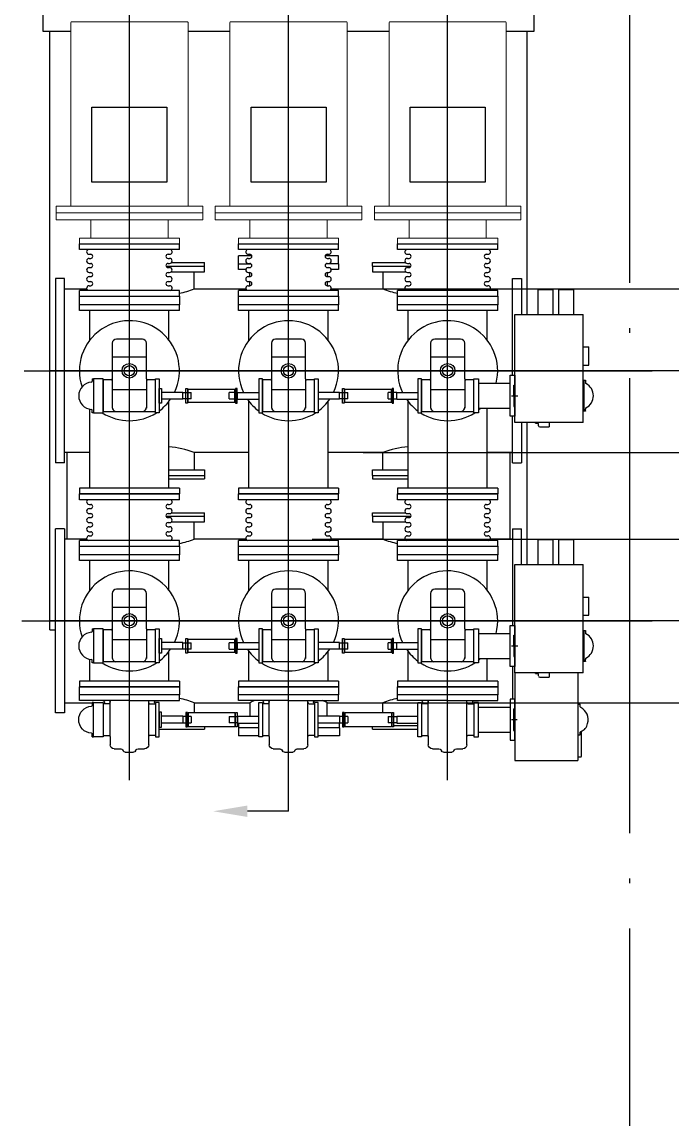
# Model space of a CAD drawing. Header units: millimetres. Extents: x 198973 to 283123, y 132052 to 191502.
# Drawn here: x 222388 to 225247, y 166233 to 171058 of the extents above; entities that cross this region are included whole.
import ezdxf

# ---------------------------------------------------------------- set-up
doc = ezdxf.new("R2010")
doc.units = ezdxf.units.MM
doc.header["$LTSCALE"] = 1000
for name, pattern in [('CENTER', [2, 1.25, -0.25, 0.25, -0.25]), ('CENTER2', [1.125, 0.75, -0.125, 0.125, -0.125]), ('DOTE', [2.42, 2, -0.2, 0.02, -0.2]), ('G', [2, 1.25, -0.25, 0.25, -0.25])]:
    doc.linetypes.add(name, pattern=pattern)
doc.layers.get('0').update_dxf_attribs({"color": 8})
doc.layers.get('DEFPOINTS').update_dxf_attribs({"color": 8})
for name, color, linetype in [('01', 8, 'Continuous'), ('02', 8, 'Continuous'), ('05', 8, 'G'), ('DOTE', 8, 'CENTER'), ('PUB_HATCH', 8, 'Continuous')]:
    doc.layers.add(name, color=color, linetype=linetype)

# ---------------------------------------------------------------- blocks, each defined once
blk = doc.blocks.new('户内低位大头CT')
at = {"layer": '01', "linetype": 'Continuous', "lineweight": 15}
for p, q in [((-870, 322.5), (-840, 322.5)), ((-870, -322.5), (-870, 322.5)), ((-840, 322.5), (-810, 322.5)), ((-840, -322.5), (-840, 322.5)), ((-810, -322.5), (-810, 322.5)), ((-810, 258), (-2, 258)), ((-2, 258), (0, 256)), ((0, -256), (0, 256)), ((-976, 220), (-976, -220)), ((-951, 220), (-976, 220)), ((-951, -220), (-951, 220)), ((-951, 170), (-870, 170)), ((-951, -170), (-870, -170)), ((-976, -220), (-951, -220)), ((-810, -258), (-2, -258)), ((-2, -258), (0, -256)), ((-870, -322.5), (-840, -322.5)), ((-840, -322.5), (-810, -322.5))]:
    blk.add_line(p, q, dxfattribs=at)
at = {"layer": '01'}
for p, q in [((-705, -165), (-705, 165)), ((-705, 165), (-375, 165)), ((-375, 165), (-375, -165)), ((-375, -165), (-705, -165))]:
    blk.add_line(p, q, dxfattribs=at)
blk = doc.blocks.new('户内波纹管230')
at = {"layer": '01'}
for p, q in [((0, 0), (0, -440)), ((0, 0), (25, 0)), ((25, -440), (25, 0)), ((205, -440), (205, 0)), ((205, 0), (230, 0)), ((230, 0), (230, -440)), ((25, -38.4), (25, -36.7)), ((46, -43), (46, -50)), ((64, -43), (64, -50)), ((86, -43), (86, -50)), ((104, -43), (104, -50)), ((126, -43), (126, -50)), ((144, -43), (144, -50)), ((166, -43), (166, -50)), ((184, -43), (184, -50)), ((205, -38.4), (205, -36.7)), ((46, -390), (46, -397)), ((64, -390), (64, -397)), ((86, -390), (86, -397)), ((104, -390), (104, -397)), ((126, -390), (126, -397)), ((144, -390), (144, -397)), ((166, -390), (166, -397)), ((184, -390), (184, -397)), ((0, -440), (25, -440)), ((205, -440), (230, -440))]:
    blk.add_line(p, q, dxfattribs=at)
for centre, radius, start, end in [((35, -43), 11, 0, 155.38), ((75, -43), 11, 0, 180), ((115, -43), 11, 0, 180), ((155, -43), 11, 0, 180), ((195, -43), 11, 24.62, 180), ((55, -50), 9, 180, 0), ((95, -50), 9, 180, 0), ((135, -50), 9, 180, 0), ((175, -50), 9, 180, 0), ((55, -390), 9, 0, 180), ((95, -390), 9, 0, 180), ((135, -390), 9, 0, 180), ((175, -390), 9, 0, 180), ((35, -397), 11, 204.62, 0), ((75, -397), 11, 180, 0), ((115, -397), 11, 180, 0), ((155, -397), 11, 180, 0), ((195, -397), 11, 180, 335.38)]:
    blk.add_arc(centre, radius, start, end, dxfattribs=at)
blk = doc.blocks.new('角隔CJK机构2')
at = {"layer": '01'}
for p, q in [((-118, 0), (358, 0)), ((0, 4.5), (-47, 4.5)), ((-47, 4.5), (-47, 0)), ((0, 4.5), (47, 4.5)), ((47, 4.5), (21, 4.5)), ((47, 4.5), (47, 0)), ((358, 0), (358, -301)), ((-118, -301), (-118, 0)), ((-47, 0), (-47.5, 0)), ((47, 0), (47.5, 0)), ((-121, -91.9), (-121, -101.3)), ((-121, -91.9), (-119, -91.9)), ((-121, -91.9), (-121, -101.3)), ((-121, -94.9), (-121, -92.4)), ((-119, -91.9), (-118, -91.9)), ((-137, -110.1), (-137, -151.9)), ((-132.4, -105.1), (-123.7, -104.3)), ((358, -103.8), (468, -103.8)), ((468, -103.8), (468, -168.8)), ((-118, -151.9), (-137, -151.9)), ((358, -168.8), (468, -168.8)), ((358, -194.6), (468, -194.6)), ((468, -194.6), (468, -259.6)), ((358, -259.6), (468, -259.6)), ((-118, -301), (358, -301)), ((-68, -311), (-68, -301)), ((-68, -306), (68, -306)), ((-66.5, -311), (-68, -311)), ((-66.5, -311), (-59.5, -311)), ((-57.1, -311), (-59.5, -311)), ((68, -311), (57.1, -311)), ((68, -301), (68, -311)), ((135, -301), (135, -326)), ((135, -326), (215, -326)), ((215, -301), (215, -326))]:
    blk.add_line(p, q, dxfattribs=at)
for centre, radius, start, end in [((-132, -110.1), 5, 95, 180), ((-124, -101.3), 3, 275, 0), ((-57.1, -315), 4, 26.9444, 90), ((0, -286), 60, 206.9444, 333.0556), ((57.1, -315), 4, 90, 153.0556)]:
    blk.add_arc(centre, radius, start, end, dxfattribs=at)
at = {"layer": '05'}
blk.add_line((0, 13.7), (0, -13.2), dxfattribs=at)
blk = doc.blocks.new('接地开关底座2')
at = {"layer": '01'}
for p, q in [((135, 219), (135, 254.5)), ((153, 272.5), (181.7, 272.5)), ((190.3, 277.5), (192.9, 282)), ((201.6, 287), (220, 287)), ((220, 287), (238.4, 287)), ((247.1, 282), (249.7, 277.5)), ((258.3, 272.5), (287, 272.5)), ((305, 254.5), (305, 219)), ((105, 74.5), (105, 214.5)), ((105, 214.5), (131, 214.5)), ((135, 219), (135, 66)), ((305, 219), (305, 66)), ((335, 214.5), (309, 214.5)), ((335, 74.5), (335, 214.5)), ((0, 60), (0, 35)), ((220, 60), (0, 60)), ((131, 74.5), (105, 74.5)), ((135, 66), (135, 64)), ((220, 60), (440, 60)), ((305, 66), (305, 64)), ((309, 74.5), (335, 74.5)), ((440, 60), (440, 35)), ((0, 35), (0, 0)), ((440, 35), (0, 35)), ((0, 0), (440, 0)), ((440, 0), (440, 35))]:
    blk.add_line(p, q, dxfattribs=at)
for centre, radius, start, end in [((153, 254.5), 18, 90, 180), ((181.7, 282.5), 10, 270, 330.2057), ((201.6, 277), 10, 90, 150.2057), ((238.4, 277), 10, 29.7943, 90), ((258.3, 282.5), 10, 209.7943, 270), ((287, 254.5), 18, 0, 90), ((131, 218.5), 4, 270, 0), ((309, 218.5), 4, 180, 270), ((102.2, 67.2), 7.75, 290.7723, 69.2277), ((124.1, 66), 10.9, 357.1975, 50.7274), ((131, 64), 4, 270, 0), ((315.9, 66), 10.9, 129.2726, 182.8025), ((309, 64), 4, 180, 270), ((337.8, 67.2), 7.75, 110.7723, 249.2277)]:
    blk.add_arc(centre, radius, start, end, dxfattribs=at)
at = {"layer": 'DEFPOINTS', "color": 7, "linetype": 'ByBlock'}
for p in [(135, 171.6), (305, 171.6)]:
    blk.add_point(p, dxfattribs=at)
blk = doc.blocks.new('轴连装配511125015H01')
at = {"layer": '01'}
for p, q in [((-29.5, -215), (-29.5, -10)), ((-29.5, -10), (29.5, -10)), ((-28.5, -7), (-28.5, -10)), ((28.5, -10), (28.5, -7)), ((29.5, -10), (29.5, -215)), ((-29.5, -215), (29.5, -215)), ((-28.5, -218), (-28.5, -215)), ((28.5, -215), (28.5, -218))]:
    blk.add_line(p, q, dxfattribs=at)
for points in [[(32, 0), (32, -7), (-32, -7), (-32, 0)], [(32, -225), (32, -218), (-32, -218), (-32, -225)]]:
    blk.add_lwpolyline(points, close=True, dxfattribs=at)
blk = doc.blocks.new('分合指示罩')
at = {"layer": '01'}
for p, q in [((-75, 5), (-63.9, 5)), ((-75, 0), (-75, 5)), ((75, 0), (-75, 0)), ((75, 5), (63.9, 5)), ((75, 5), (75, 0))]:
    blk.add_line(p, q, dxfattribs=at)
for centre, radius, start, end in [((0, 5), 60, 3.5833, 176.4167), ((-63.9, 9), 4, 270, 356.4167), ((63.9, 9), 4, 183.5833, 270)]:
    blk.add_arc(centre, radius, start, end, dxfattribs=at)
blk = doc.blocks.new('连接架1')
at = {"layer": '01'}
for p, q in [((-55, -20), (-55, -160)), ((55, -20), (55, -160))]:
    blk.add_line(p, q, dxfattribs=at)
for points in [[(-75, 0), (75, 0), (75, -20), (-75, -20)], [(-90, -160), (90, -160), (90, -180), (-90, -180)]]:
    blk.add_lwpolyline(points, close=True, dxfattribs=at)
blk = doc.blocks.new('母线上方组合隔离接地1')
at = {"layer": '01'}
for p, q in [((-618, 1400), (-618, 1840)), ((-593, 1840), (-618, 1840)), ((-593, 1400), (-593, 1840)), ((-63, 1840), (-38, 1840)), ((-63, 1400), (-63, 1840)), ((-38, 1400), (-38, 1840)), ((-38, 1840), (0, 1840)), ((0, 1840), (0, 1400)), ((-593, 1794.2), (-496.9, 1794.2)), ((-193.6, 1794.2), (-63, 1794.2)), ((-837.5, 1778), (-687.5, 1778)), ((-837.5, 1735), (-837.5, 1778)), ((-687.5, 1778), (-687.5, 1735)), ((-513, 1778), (-513, 1735)), ((-363, 1778), (-513, 1778)), ((-363, 1735), (-363, 1778)), ((-687.5, 1735), (-837.5, 1735)), ((-513, 1735), (-363, 1735)), ((-368, 1735), (-508, 1735)), ((-508, 1505), (-508, 1735)), ((-438, 1695), (-493, 1695)), ((-363.4, 1695), (-438, 1695)), ((-409.8, 1695), (-410, 1545)), ((-368, 1700), (-368, 1735)), ((-207, 1695), (-363, 1695)), ((-267, 1695), (-267, 1545)), ((-189, 1563), (-189, 1677)), ((-438, 1545), (-493, 1545)), ((-363.4, 1545), (-438, 1545)), ((-363, 1545), (-207, 1545)), ((-512.5, 1505), (-368, 1505)), ((-368, 1505), (-368, 1540)), ((-730, 1489), (-795, 1489)), ((-795, 1489), (-795, 1478)), ((-795, 1478), (-730, 1478)), ((-777.5, 1385), (-777.5, 1478)), ((-747.5, 1385), (-747.5, 1478)), ((-730, 1478), (-730, 1489)), ((-470.5, 1478), (-470.5, 1489)), ((-470.5, 1489), (-405.5, 1489)), ((-405.5, 1478), (-470.5, 1478)), ((-453, 1385), (-453, 1478)), ((-423, 1385), (-423, 1478)), ((-405.5, 1489), (-405.5, 1478)), ((-593, 1400), (-618, 1400)), ((-593, 1445.8), (-462.4, 1445.8)), ((-193.6, 1445.8), (-63, 1445.8)), ((-63, 1400), (-38, 1400)), ((0, 1400), (-38, 1400)), ((-747.5, 1385), (-777.5, 1385)), ((-776.5, 1385), (-776.5, 1348)), ((-748.5, 1385), (-776.5, 1385)), ((-748.5, 1348), (-748.5, 1385)), ((-453, 1385), (-423, 1385)), ((-452, 1385), (-424, 1385)), ((-452, 1348), (-452, 1385)), ((-424, 1385), (-424, 1348)), ((-748.5, 1348), (-776.5, 1348)), ((-452, 1348), (-424, 1348)), ((-748.5, 1181), (-776.5, 1181)), ((-776.5, 1144), (-776.5, 1181)), ((-748.5, 1181), (-748.5, 1144)), ((-452, 1181), (-424, 1181)), ((-452, 1181), (-452, 1144)), ((-424, 1144), (-424, 1181)), ((-747.5, 1144), (-777.5, 1144)), ((-777.5, 1144), (-777.5, 1051)), ((-748.5, 1144), (-776.5, 1144)), ((-747.5, 1144), (-747.5, 1051)), ((-593, 1140), (-618, 1140)), ((-618, 700), (-618, 1140)), ((-593, 700), (-593, 1140)), ((-453, 1144), (-423, 1144)), ((-453, 1144), (-453, 1051)), ((-452, 1144), (-424, 1144)), ((-423, 1144), (-423, 1051)), ((-63, 1140), (-38, 1140)), ((-63, 700), (-63, 1140)), ((-38, 700), (-38, 1140)), ((-38, 1140), (0, 1140)), ((0, 1140), (0, 700)), ((-593, 1094.2), (-462.4, 1094.2)), ((-193.6, 1094.2), (-63, 1094.2)), ((-368, 1035), (-508, 1035)), ((-508, 805), (-508, 1035)), ((-368, 1000), (-368, 1035)), ((-438, 995), (-493, 995)), ((-363.4, 995), (-438, 995)), ((-409.8, 995), (-410, 845)), ((-207, 995), (-363, 995)), ((-267, 995), (-267, 845)), ((-189, 863), (-189, 977)), ((-438, 845), (-493, 845)), ((-363.4, 845), (-438, 845)), ((-368, 805), (-368, 840)), ((-363, 845), (-207, 845)), ((-777.5, 696), (-777.5, 789)), ((-747.5, 696), (-747.5, 789)), ((-512.5, 805), (-368, 805)), ((-453, 696), (-453, 789)), ((-423, 696), (-423, 789)), ((-593, 745.8), (-462.4, 745.8)), ((-193.6, 745.8), (-63, 745.8)), ((-747.5, 696), (-777.5, 696)), ((-748.5, 696), (-776.5, 696)), ((-776.5, 696), (-776.5, 659)), ((-748.5, 659), (-748.5, 696)), ((-593, 700), (-618, 700)), ((-453, 696), (-423, 696)), ((-452, 659), (-452, 696)), ((-452, 696), (-424, 696)), ((-424, 696), (-424, 659)), ((-63, 700), (-38, 700)), ((0, 700), (-38, 700)), ((-748.5, 659), (-776.5, 659)), ((-452, 659), (-424, 659)), ((-777.5, 444), (-777.5, 351)), ((-747.5, 444), (-777.5, 444)), ((-776.5, 444), (-776.5, 481)), ((-748.5, 481), (-776.5, 481)), ((-748.5, 444), (-776.5, 444)), ((-748.5, 481), (-748.5, 444)), ((-747.5, 444), (-747.5, 351)), ((-593, 440), (-618, 440)), ((-618, 0), (-618, 440)), ((-593, 0), (-593, 440)), ((-453, 444), (-453, 351)), ((-453, 444), (-423, 444)), ((-452, 481), (-424, 481)), ((-452, 481), (-452, 444)), ((-452, 444), (-424, 444)), ((-424, 444), (-424, 481)), ((-423, 444), (-423, 351)), ((-63, 440), (-38, 440)), ((-63, 0), (-63, 440)), ((-38, 0), (-38, 440)), ((-38, 440), (0, 440)), ((0, 440), (0, 0)), ((-593, 394.2), (-462.4, 394.2)), ((-193.6, 394.2), (-63, 394.2)), ((-368, 335), (-508, 335)), ((-508, 105), (-508, 335)), ((-438, 295), (-493, 295)), ((-363.4, 295), (-438, 295)), ((-409.8, 295), (-410, 145)), ((-368, 300), (-368, 335)), ((-207, 295), (-363, 295)), ((-267, 295), (-267, 145)), ((-189, 163), (-189, 277)), ((-438, 145), (-493, 145)), ((-363.4, 145), (-438, 145)), ((-363, 145), (-207, 145)), ((-512.5, 105), (-368, 105)), ((-368, 105), (-368, 140)), ((-593, 0), (-618, 0)), ((-593, 45.8), (-493, 45.8)), ((-193.6, 45.8), (-63, 45.8)), ((-63, 0), (-38, 0)), ((0, 0), (-38, 0)), ((-556, -353), (-942.5, -353)), ((-919.4, -353), (-926.4, -353)), ((-926.4, -353), (-926.4, -365)), ((-926.4, -353), (-926.4, -365)), ((-922.4, -369), (-813.2, -369)), ((-842.8, -353), (-919.4, -353)), ((-829, -353.1), (-829, -363.1)), ((-829, -363.1), (-818, -363.1)), ((-705.4, -363.1), (-694.5, -363.1)), ((-694.5, -353.1), (-694.5, -363.1))]:
    blk.add_line(p, q, dxfattribs=at)
at = {"layer": '01', "ltscale": 10}
for p, q in [((-942.5, -75), (-942.5, -353)), ((-556, -75), (-942.5, -75)), ((-715.5, -70), (-809.5, -70)), ((-809.5, -70), (-809.5, -75)), ((-715.5, -70), (-715.5, -75))]:
    blk.add_line(p, q, dxfattribs=at)
at = {"layer": '01'}
for points in [[(-837.5, 1505), (-837.5, 1489), (-687.5, 1489), (-687.5, 1505)], [(-363, 1505), (-363, 1489), (-513, 1489), (-513, 1505)], [(-837.5, 1035), (-837.5, 1051), (-687.5, 1051), (-687.5, 1035)], [(-363, 1035), (-363, 1051), (-513, 1051), (-513, 1035)], [(-837.5, 805), (-837.5, 789), (-687.5, 789), (-687.5, 805)], [(-363, 805), (-363, 789), (-513, 789), (-513, 805)], [(-837.5, 335), (-837.5, 351), (-687.5, 351), (-687.5, 335)], [(-363, 335), (-363, 351), (-513, 351), (-513, 335)]]:
    blk.add_lwpolyline(points, close=True, dxfattribs=at)
for centre, radius in [((-328, 1620), 32.1), ((-328, 1620), 22.5), ((-328, 920), 32.1), ((-328, 920), 22.5), ((-328, 220), 32.1), ((-328, 220), 22.5)]:
    blk.add_circle(centre, radius, dxfattribs=at)
for centre, radius, start, end in [((-328, 1620), 220, 244.417, 108.7437), ((-328, 1620), 220, 147.2362, 212.7638), ((-488.5, 1675), 20, 90, 163.8726), ((-363, 1700), 5, 180, 270), ((-207, 1677), 18, 0, 90), ((-488.5, 1565), 20, 196.1274, 270), ((-363, 1540), 5, 90, 180), ((-207, 1563), 18, 270, 0), ((-328, 1620), 220, 216.545, 235.3765), ((-328, 920), 220, 244.417, 115.583), ((-328, 920), 220, 124.6235, 143.455), ((-328, 920), 220, 147.2362, 212.7638), ((-488.5, 975), 20, 90, 163.8726), ((-363, 1000), 5, 180, 270), ((-207, 977), 18, 0, 90), ((-488.5, 865), 20, 196.1274, 270), ((-363, 840), 5, 90, 180), ((-207, 863), 18, 270, 0), ((-328, 920), 220, 216.545, 235.3765), ((-328, 220), 220, 255.5225, 115.583), ((-328, 220), 220, 124.6235, 143.455), ((-328, 220), 220, 147.2362, 212.7638), ((-488.5, 275), 20, 90, 163.8726), ((-363, 300), 5, 180, 270), ((-207, 277), 18, 0, 90), ((-488.5, 165), 20, 196.1274, 270), ((-363, 140), 5, 90, 180), ((-207, 163), 18, 270, 0), ((-328, 220), 220, 217.8529, 221.4096), ((-922.4, -365), 4, 180, 270), ((-818, -367.1), 4, 26.9444, 90), ((-773.2, -353.1), 43, 196.4381, 261.6634), ((-762.5, -338.1), 60, 253.5961, 333.0556), ((-705.4, -367.1), 4, 90, 153.0556)]:
    blk.add_arc(centre, radius, start, end, dxfattribs=at)
at = {"layer": '05', "color": 1, "linetype": 'CENTER2', "lineweight": -3}
blk.add_line((-762.5, -86), (-762.5, -60.5), dxfattribs=at)
at = {"layer": 'DEFPOINTS', "color": 7, "linetype": 'ByBlock'}
for p in [(-385, 1505), (-385, 1505), (-385, 805), (-385, 805), (-385, 105), (-385, 105)]:
    blk.add_point(p, dxfattribs=at)
blk.add_blockref('角隔CJK机构2', (-438, -75))
at = {"layer": '02', "xscale": -1, "rotation": 90}
for p in [(-618, 1840), (-618, 1140), (-618, 440)]:
    blk.add_blockref('接地开关底座2', p, dxfattribs=at)
at = {"layer": '02', "xscale": -1}
for name, p in [('分合指示罩', (-762.5, 1778)), ('轴连装配511125015H01', (-762.5, 1371.5)), ('轴连装配511125015H01', (-762.5, 682.5)), ('连接架1', (-762.5, 105))]:
    blk.add_blockref(name, p, dxfattribs=at)
at = {"layer": '02'}
for name, p in [('分合指示罩', (-438, 1778)), ('轴连装配511125015H01', (-438, 1371.5)), ('轴连装配511125015H01', (-438, 682.5)), ('连接架1', (-438, 105))]:
    blk.add_blockref(name, p, dxfattribs=at)
blk = doc.blocks.new('母线上方隔离开关')
at = {"layer": '01'}
for p, q in [((-807, 1840), (-832, 1840)), ((-832, 1400), (-832, 1840)), ((-807, 1400), (-807, 1840)), ((-25, 1840), (0, 1840)), ((-25, 1400), (-25, 1840)), ((0, 1840), (38, 1840)), ((0, 1400), (0, 1840)), ((38, 1840), (38, 1400)), ((-807, 1794.2), (-458.9, 1794.2)), ((-155.6, 1794.2), (-25, 1794.2)), ((-475, 1778), (-475, 1735)), ((-325, 1778), (-475, 1778)), ((-325, 1735), (-325, 1778)), ((-475, 1735), (-325, 1735)), ((-330, 1735), (-470, 1735)), ((-470, 1505), (-470, 1735)), ((-400, 1695), (-455, 1695)), ((-325.4, 1695), (-400, 1695)), ((-371.8, 1695), (-372, 1545)), ((-330, 1700), (-330, 1735)), ((-169, 1695), (-325, 1695)), ((-229, 1695), (-229, 1545)), ((-151, 1563), (-151, 1677)), ((-400, 1545), (-455, 1545)), ((-325.4, 1545), (-400, 1545)), ((-325, 1545), (-169, 1545)), ((-474.5, 1505), (-330, 1505)), ((-330, 1505), (-330, 1540)), ((-432.5, 1478), (-432.5, 1489)), ((-432.5, 1489), (-367.5, 1489)), ((-367.5, 1478), (-432.5, 1478)), ((-415, 1385), (-415, 1478)), ((-385, 1385), (-385, 1478)), ((-367.5, 1489), (-367.5, 1478)), ((-807, 1400), (-832, 1400)), ((-807, 1445.8), (-424.4, 1445.8)), ((-155.6, 1445.8), (-25, 1445.8)), ((-25, 1400), (0, 1400)), ((38, 1400), (0, 1400)), ((-415, 1385), (-385, 1385)), ((-414, 1385), (-386, 1385)), ((-414, 1348), (-414, 1385)), ((-386, 1385), (-386, 1348)), ((-414, 1348), (-386, 1348)), ((-414, 1181), (-386, 1181)), ((-414, 1181), (-414, 1144)), ((-386, 1144), (-386, 1181)), ((-832, 700), (-832, 1140)), ((-807, 1140), (-832, 1140)), ((-807, 700), (-807, 1140)), ((-415, 1144), (-385, 1144)), ((-415, 1144), (-415, 1051)), ((-414, 1144), (-386, 1144)), ((-385, 1144), (-385, 1051)), ((-25, 1140), (0, 1140)), ((-25, 700), (-25, 1140)), ((0, 1140), (38, 1140)), ((0, 700), (0, 1140)), ((38, 1140), (38, 700)), ((-807, 1094.2), (-424.4, 1094.2)), ((-155.6, 1094.2), (-25, 1094.2)), ((-330, 1035), (-470, 1035)), ((-470, 805), (-470, 1035)), ((-330, 1000), (-330, 1035)), ((-400, 995), (-455, 995)), ((-325.4, 995), (-400, 995)), ((-371.8, 995), (-372, 845)), ((-169, 995), (-325, 995)), ((-229, 995), (-229, 845)), ((-151, 863), (-151, 977)), ((-400, 845), (-455, 845)), ((-325.4, 845), (-400, 845)), ((-330, 805), (-330, 840)), ((-325, 845), (-169, 845)), ((-474.5, 805), (-330, 805)), ((-415, 696), (-415, 789)), ((-385, 696), (-385, 789)), ((-807, 745.8), (-424.4, 745.8)), ((-155.6, 745.8), (-25, 745.8)), ((-807, 700), (-832, 700)), ((-415, 696), (-385, 696)), ((-414, 659), (-414, 696)), ((-414, 696), (-386, 696)), ((-386, 696), (-386, 659)), ((-25, 700), (0, 700)), ((38, 700), (0, 700)), ((-414, 659), (-386, 659)), ((-807, 440), (-832, 440)), ((-832, 0), (-832, 440)), ((-807, 0), (-807, 440)), ((-415, 444), (-415, 351)), ((-415, 444), (-385, 444)), ((-414, 481), (-414, 444)), ((-414, 481), (-386, 481)), ((-414, 444), (-386, 444)), ((-386, 444), (-386, 481)), ((-385, 444), (-385, 351)), ((-25, 440), (0, 440)), ((-25, 0), (-25, 440)), ((0, 440), (38, 440)), ((0, 0), (0, 440)), ((38, 440), (38, 0)), ((-807, 394.2), (-424.4, 394.2)), ((-155.6, 394.2), (-25, 394.2)), ((-330, 335), (-470, 335)), ((-470, 105), (-470, 335)), ((-400, 295), (-455, 295)), ((-325.4, 295), (-400, 295)), ((-371.8, 295), (-372, 145)), ((-330, 300), (-330, 335)), ((-169, 295), (-325, 295)), ((-229, 295), (-229, 145)), ((-151, 163), (-151, 277)), ((-400, 145), (-455, 145)), ((-325.4, 145), (-400, 145)), ((-325, 145), (-169, 145)), ((-474.5, 105), (-330, 105)), ((-330, 105), (-330, 140)), ((-807, 0), (-832, 0)), ((-807, 45.8), (-455, 45.8)), ((-155.6, 45.8), (-25, 45.8)), ((-25, 0), (0, 0)), ((38, 0), (0, 0))]:
    blk.add_line(p, q, dxfattribs=at)
for points in [[(-325, 1505), (-325, 1489), (-475, 1489), (-475, 1505)], [(-325, 1035), (-325, 1051), (-475, 1051), (-475, 1035)], [(-325, 805), (-325, 789), (-475, 789), (-475, 805)], [(-325, 335), (-325, 351), (-475, 351), (-475, 335)]]:
    blk.add_lwpolyline(points, close=True, dxfattribs=at)
for centre, radius in [((-290, 1620), 32.1), ((-290, 1620), 22.5), ((-290, 920), 32.1), ((-290, 920), 22.5), ((-290, 220), 32.1), ((-290, 220), 22.5)]:
    blk.add_circle(centre, radius, dxfattribs=at)
for centre, radius, start, end in [((-290, 1620), 220, 244.417, 108.7437), ((-290, 1620), 220, 147.2362, 212.7638), ((-450.5, 1675), 20, 90, 163.8726), ((-325, 1700), 5, 180, 270), ((-169, 1677), 18, 0, 90), ((-450.5, 1565), 20, 196.1274, 270), ((-325, 1540), 5, 90, 180), ((-169, 1563), 18, 270, 0), ((-290, 1620), 220, 216.545, 235.3765), ((-290, 920), 220, 244.417, 115.583), ((-290, 920), 220, 124.6235, 143.455), ((-290, 920), 220, 147.2362, 212.7638), ((-450.5, 975), 20, 90, 163.8726), ((-325, 1000), 5, 180, 270), ((-169, 977), 18, 0, 90), ((-450.5, 865), 20, 196.1274, 270), ((-325, 840), 5, 90, 180), ((-169, 863), 18, 270, 0), ((-290, 920), 220, 216.545, 235.3765), ((-290, 220), 220, 255.5225, 115.583), ((-290, 220), 220, 124.6235, 143.455), ((-290, 220), 220, 147.2362, 212.7638), ((-450.5, 275), 20, 90, 163.8726), ((-325, 300), 5, 180, 270), ((-169, 277), 18, 0, 90), ((-450.5, 165), 20, 196.1274, 270), ((-325, 140), 5, 90, 180), ((-169, 163), 18, 270, 0), ((-290, 220), 220, 217.8529, 221.4096)]:
    blk.add_arc(centre, radius, start, end, dxfattribs=at)
at = {"layer": 'DEFPOINTS', "color": 7, "linetype": 'ByBlock'}
for p in [(-347, 1505), (-347, 1505), (-347, 805), (-347, 805), (-347, 105), (-347, 105)]:
    blk.add_point(p, dxfattribs=at)
blk.add_blockref('角隔CJK机构2', (-400, -75))
at = {"layer": '02'}
for name, p in [('分合指示罩', (-400, 1778)), ('轴连装配511125015H01', (-400, 1371.5)), ('轴连装配511125015H01', (-400, 682.5)), ('连接架1', (-400, 105))]:
    blk.add_blockref(name, p, dxfattribs=at)

msp = doc.modelspace()

# ---------------------------------------------------------------- linework, layer by layer
at = {"layer": 'DOTE', "linetype": 'DOTE'}
msp.add_line((225060.4, 184011), (225060.4, 162168.4), dxfattribs=at)
at = {"layer": 'PUB_HATCH'}
for p, q in [((223560.4, 167729.7, 0), (223560.4, 180674.8, 0)), ((224260.4, 167723.5, 0), (224260.4, 180502.2, 0)), ((222860.4, 167723.8, 0), (222860.4, 180474.9, 0)), ((222480.4, 172038, 0), (222480.4, 171018, 0)), ((224640.4, 171018, 0), (224640.4, 172038, 0)), ((222480.4, 171018, 0), (222602.4, 171018, 0)), ((222510.4, 168384, 0), (222510.4, 171018, 0)), ((223118.4, 171018, 0), (223302.4, 171018, 0)), ((223818.4, 171018, 0), (224002.4, 171018, 0)), ((224518.4, 171018, 0), (224640.4, 171018, 0)), ((224610.4, 169772, 0), (224610.4, 171018, 0)), ((223399.2, 170029, 0), (223340.4, 170029, 0)), ((223340.4, 169994, 0), (223340.4, 170029, 0)), ((223780.4, 170029, 0), (223721.7, 170029, 0)), ((223780.4, 169994, 0), (223780.4, 170029, 0)), ((223021.8, 169984.4, 0), (223190.4, 169984.4, 0)), ((223045.4, 169999.4, 0), (223190.4, 169999.4, 0)), ((223190.4, 169984.4, 0), (223190.4, 169999.4, 0)), ((223190.4, 169959.4, 0), (223190.4, 169984.4, 0)), ((223340.4, 169994, 0), (223396.1, 169994, 0)), ((223340.4, 169969, 0), (223340.4, 169994, 0)), ((223780.4, 169994, 0), (223724.8, 169994, 0)), ((223780.4, 169994, 0), (223780.4, 169969, 0)), ((223780.4, 169994, 0), (223780.4, 169994, 0)), ((223930.4, 169999.4, 0), (224075.4, 169999.4, 0)), ((223930.4, 169984.4, 0), (223930.4, 169999.4, 0)), ((223930.4, 169984.4, 0), (224099.1, 169984.4, 0)), ((223930.4, 169984.4, 0), (223930.4, 169959.4, 0)), ((223045.4, 169959.4, 0), (223190.4, 169959.4, 0)), ((223145.4, 169884, 0), (223145.4, 169959.4, 0)), ((223372.6, 169969, 0), (223340.4, 169969, 0)), ((223390.4, 169938, 0), (223390.4, 169956, 0)), ((223730.4, 169956, 0), (223730.4, 169938, 0)), ((223780.4, 169969, 0), (223748.2, 169969, 0)), ((223930.4, 169959.4, 0), (224075.4, 169959.4, 0)), ((223975.4, 169959.4, 0), (223975.4, 169884, 0)), ((222575.4, 169929, 0), (222535.4, 169929, 0)), ((222535.4, 169929, 0), (222535.4, 169119, 0)), ((222575.4, 169119, 0), (222575.4, 169929, 0)), ((222575.4, 169884, 0), (222672.8, 169884, 0)), ((223145.4, 169884, 0), (223372.8, 169884, 0)), ((223390.4, 169898, 0), (223390.4, 169916, 0)), ((223730.4, 169916, 0), (223730.4, 169898, 0)), ((223748, 169884, 0), (223975.4, 169884, 0)), ((223887.4, 169884, 0), (248610.4, 169884, 0)), ((224445.9, 169884, 0), (224545.4, 169884, 0)), ((224545.4, 169504, 0), (224545.4, 169929, 0)), ((224545.4, 169929, 0), (224585.4, 169929, 0)), ((224585.4, 169929, 0), (224585.4, 169772, 0)), ((248856.4, 169524, 0), (222510.4, 169524, 0)), ((224545.4, 169119, 0), (224545.4, 169324, 0)), ((224585.4, 169296, 0), (224585.4, 169119, 0)), ((224610.4, 168672, 0), (224610.4, 169296, 0)), ((224610.4, 168672, 0), (224610.4, 169296, 0)), ((222686.2, 169164, 0), (222575.4, 169164, 0)), ((222585.4, 169164, 0), (222585.4, 168784, 0)), ((223386.2, 169164, 0), (223145.4, 169164, 0)), ((223145.4, 169164, 0), (223145.4, 169088.5, 0)), ((223975.4, 169164, 0), (223734.6, 169164, 0)), ((223889.4, 169164, 0), (248610.4, 169164, 0)), ((223975.4, 169088.5, 0), (223975.4, 169164, 0)), ((224545.4, 169164, 0), (224434.6, 169164, 0)), ((224535.4, 168784, 0), (224535.4, 169164, 0)), ((222575.4, 169119, 0), (222535.4, 169119, 0)), ((224545.4, 169119, 0), (224585.4, 169119, 0)), ((223034.6, 169088.5, 0), (223190.4, 169088.5, 0)), ((223034.6, 169063.5, 0), (223190.4, 169063.5, 0)), ((223190.4, 169088.5, 0), (223190.4, 169063.5, 0)), ((223190.4, 169063.5, 0), (223190.4, 169048.5, 0)), ((223930.4, 169088.5, 0), (224086.2, 169088.5, 0)), ((223930.4, 169063.5, 0), (223930.4, 169088.5, 0)), ((223930.4, 169063.5, 0), (224086.2, 169063.5, 0)), ((223930.4, 169063.5, 0), (223930.4, 169048.5, 0)), ((223034.6, 169048.5, 0), (223190.4, 169048.5, 0)), ((223930.4, 169048.5, 0), (224086.2, 169048.5, 0)), ((223022.7, 168884.4, 0), (223190.4, 168884.4, 0)), ((223045.4, 168899.4, 0), (223190.4, 168899.4, 0)), ((223190.4, 168884.4, 0), (223190.4, 168899.4, 0)), ((223190.4, 168859.4, 0), (223190.4, 168884.4, 0)), ((223930.4, 168899.4, 0), (224075.4, 168899.4, 0)), ((223930.4, 168884.4, 0), (223930.4, 168899.4, 0)), ((223930.4, 168884.4, 0), (224098.2, 168884.4, 0)), ((223930.4, 168884.4, 0), (223930.4, 168859.4, 0)), ((222535.4, 168019, 0), (222535.4, 168829, 0)), ((222575.4, 168829, 0), (222535.4, 168829, 0)), ((222575.4, 168829, 0), (222575.4, 168019, 0)), ((223045.4, 168859.4, 0), (223190.4, 168859.4, 0)), ((223145.4, 168784, 0), (223145.4, 168859.4, 0)), ((223930.4, 168859.4, 0), (224075.4, 168859.4, 0)), ((223975.4, 168859.4, 0), (223975.4, 168784, 0)), ((224545.4, 168829, 0), (224545.4, 168404, 0)), ((224545.4, 168829, 0), (224585.4, 168829, 0)), ((224585.4, 168672, 0), (224585.4, 168829, 0)), ((222673.6, 168784, 0), (222575.4, 168784, 0)), ((223373.6, 168784, 0), (223145.4, 168784, 0)), ((223664.4, 168784, 0), (248610.4, 168784, 0)), ((223975.4, 168784, 0), (223747.2, 168784, 0)), ((224545.4, 168784, 0), (224447.2, 168784, 0)), ((248856.4, 168424, 0), (222510.4, 168424, 0)), ((222510.4, 168384, 0), (222535.4, 168384, 0)), ((224545.4, 168314.1, 0), (224545.4, 168314, 0)), ((224545.4, 168224, 0), (224545.4, 168079.5, 0)), ((222575.4, 168064, 0), (222697.4, 168064, 0)), ((223145.4, 168064, 0), (223390.4, 168064, 0)), ((223145.4, 168064, 0), (223145.4, 168019, 0)), ((223390.4, 168064, 0), (223390.4, 168004.5, 0)), ((223730.4, 168004.5, 0), (223730.4, 168064, 0)), ((223730.4, 168064, 0), (223975.4, 168064, 0)), ((223889.4, 168064, 0), (248833.4, 168063.6, 0)), ((223975.4, 168019, 0), (223975.4, 168064, 0)), ((224370.9, 168064, 0), (224375.4, 168064, 0)), ((224395.4, 168064, 0), (224535.4, 168064, 0)), ((222575.4, 168019, 0), (222535.4, 168019, 0)), ((223190.4, 167960, 0), (223190.4, 167948.5, 0)), ((223340.4, 167974.5, 0), (223340.4, 167954, 0)), ((223429.4, 167954, 0), (223340.4, 167954, 0)), ((223340.4, 167954, 0), (223340.4, 167919, 0)), ((223784.4, 167954, 0), (223691.4, 167954, 0)), ((223784.4, 167954, 0), (223784.4, 167975.5, 0)), ((223784.4, 167954, 0), (223784.4, 167919, 0)), ((223930.4, 167948.5, 0), (223930.4, 167960, 0)), ((224022.9, 167963.5, 0), (224129.4, 167963.5, 0)), ((222991.4, 167948.5, 0), (223190.4, 167948.5, 0)), ((223429.4, 167919, 0), (223340.4, 167919, 0)), ((223473.4, 167919, 0), (223445.4, 167919, 0)), ((223784.4, 167919, 0), (223691.4, 167919, 0)), ((223930.4, 167948.5, 0), (224129.4, 167948.5, 0))]:
    msp.add_line(p, q, dxfattribs=at)
at = {"layer": 'PUB_HATCH', "ltscale": 500}
for p, q in [((222397.6, 169524, 0), (225160.3, 169524, 0)), ((222387.8, 168424, 0), (225160.3, 168424, 0))]:
    msp.add_line(p, q, dxfattribs=at)
at = {"layer": 'PUB_HATCH', "color": 7}
for q in [(223560.4, 167880.7, 0), (223379.4, 167586.8, 0)]:
    msp.add_line((223560.4, 167586.8, 0), q, dxfattribs=at)
at = {"layer": 'PUB_HATCH'}
for centre, start, end in [((223010.4, 170217.7, 0), 281.2123, 292.0243), ((224110.4, 170217.7, 0), 247.9757, 258.7877), ((223010.4, 168830.2, 0), 67.9757, 86.1455), ((224110.4, 168830.2, 0), 93.8545, 112.0243), ((223010.4, 169117.7, 0), 281.2123, 292.0243), ((224110.4, 169117.7, 0), 247.9757, 258.7877), ((223010.4, 167730.2, 0), 67.9757, 78.7877), ((223560.4, 167746.6, 0), 114.5971, 118.1786), ((223560.4, 167746.6, 0), 61.8214, 65.4029), ((224110.4, 167730.2, 0), 101.2123, 112.0243)]:
    msp.add_arc(centre, 360, start, end, dxfattribs=at)
at = {"layer": 'PUB_HATCH', "color": 7}
msp.add_solid([(223379.4, 167611.8, 0), (223379.4, 167561.8, 0), (223229.4, 167586.8, 0)], dxfattribs=at)

# ---------------------------------------------------------------- block references
at = {"layer": 'PUB_HATCH', "rotation": 90}
for name, p in [('户内低位大头CT', (222860.4, 171058, 0)), ('户内低位大头CT', (223560.4, 171058, 0)), ('户内低位大头CT', (224260.4, 171058, 0)), ('户内波纹管230', (222640.4, 169852, 0)), ('户内波纹管230', (223340.4, 169852, 0)), ('户内波纹管230', (224040.4, 169852, 0)), ('母线上方隔离开关', (224480.4, 169814, 0)), ('户内波纹管230', (222640.4, 168752, 0)), ('户内波纹管230', (223340.4, 168752, 0)), ('户内波纹管230', (224040.4, 168752, 0)), ('母线上方组合隔离接地1', (224480.4, 168752, 0))]:
    msp.add_blockref(name, p, dxfattribs=at)

doc.saveas('drawing.dxf')
